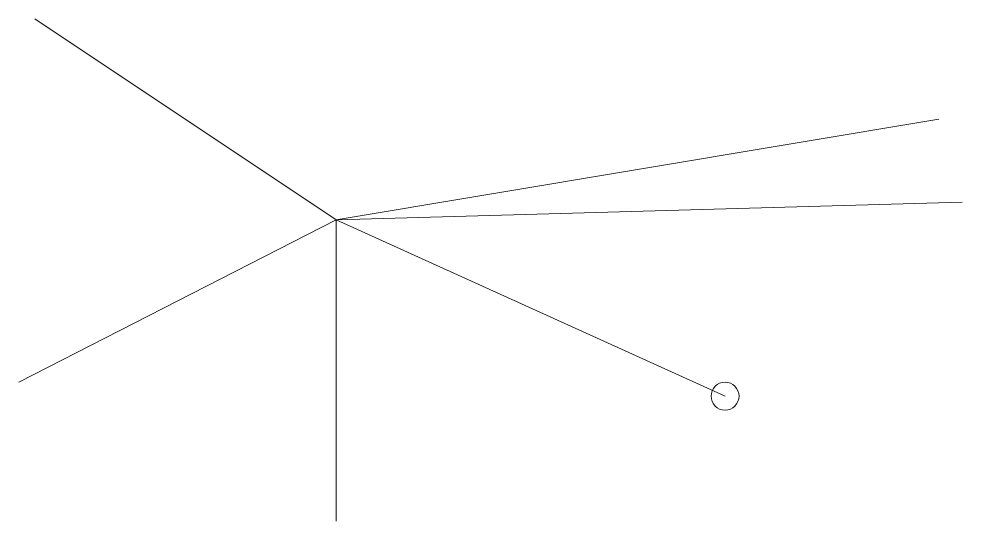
# Model space of a CAD drawing. Header units: millimetres. Extents: x -31.6 to 62.3, y -30 to 20.
import ezdxf

# ---------------------------------------------------------------- set-up
doc = ezdxf.new("R2010")
doc.units = ezdxf.units.MM
doc.layers.add('prof_001', color=7, linetype='Continuous', lineweight=0, true_color=0xffffff)

msp = doc.modelspace()

# ---------------------------------------------------------------- linework, layer by layer
at = {"layer": 'prof_001'}
for q in [(-30, 20), (60, 10), (62.328, 1.753), (-31.582, -16.171), (0, -30), (38.724, -17.559)]:
    msp.add_line((0, 0), q, dxfattribs=at)
msp.add_circle((38.724, -17.559), 1.393, dxfattribs=at)

doc.saveas('drawing.dxf')
